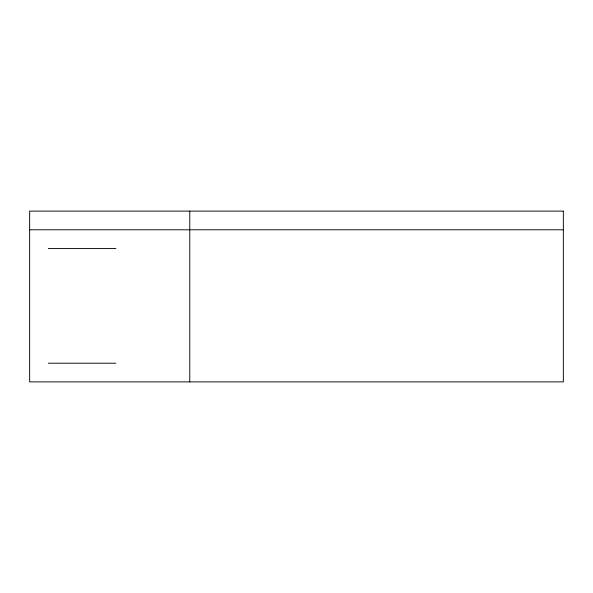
<?xml version="1.0" encoding="UTF-8"?>
<svg xmlns="http://www.w3.org/2000/svg" width="593" height="593" viewBox="0 0 593 593"><rect width="100%" height="100%" fill="white"/><g stroke="black" fill="none" stroke-linecap="round" stroke-linejoin="round"><path stroke-width="0.89" d="M29.65 229.787L563.35 229.787M48.33 248.467L115.931 248.467M48.33 363.212L115.931 363.212M189.76 211.108L189.76 381.892M563.35 211.108L29.65 211.108L29.65 381.892L563.35 381.892L563.35 211.108"/></g></svg>
